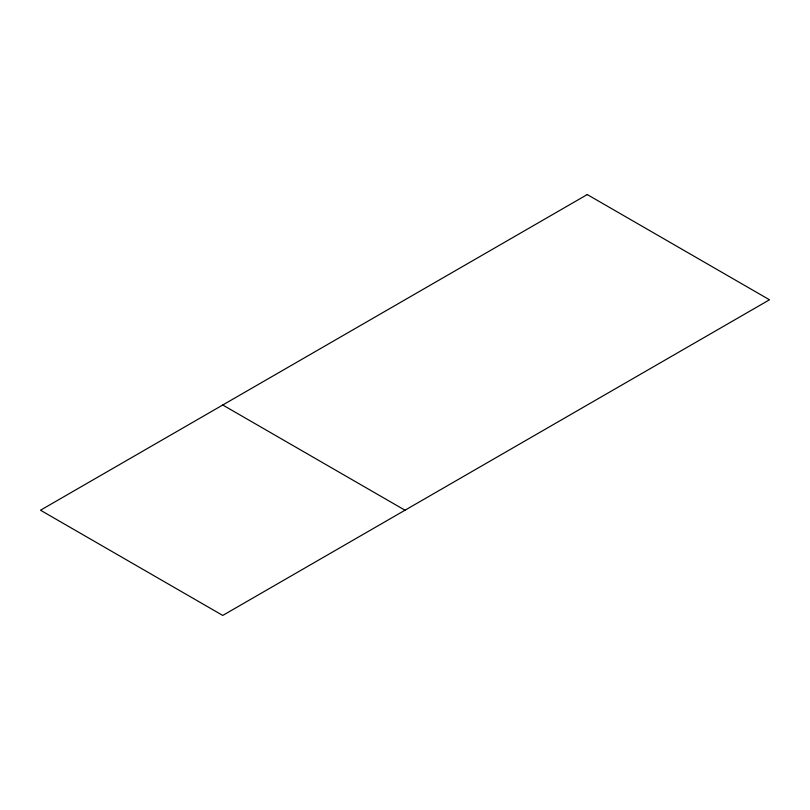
<?xml version="1.0" encoding="UTF-8"?>
<svg xmlns="http://www.w3.org/2000/svg" width="810" height="810" viewBox="0 0 810 810"><rect width="100%" height="100%" fill="white"/><g stroke="black" fill="none" stroke-linecap="round" stroke-linejoin="round"><path stroke-width="1.21" d="M222.75 405L405 510.219M587.25 194.562L40.5 510.219L222.75 615.438L769.5 299.781L587.25 194.562"/></g></svg>
